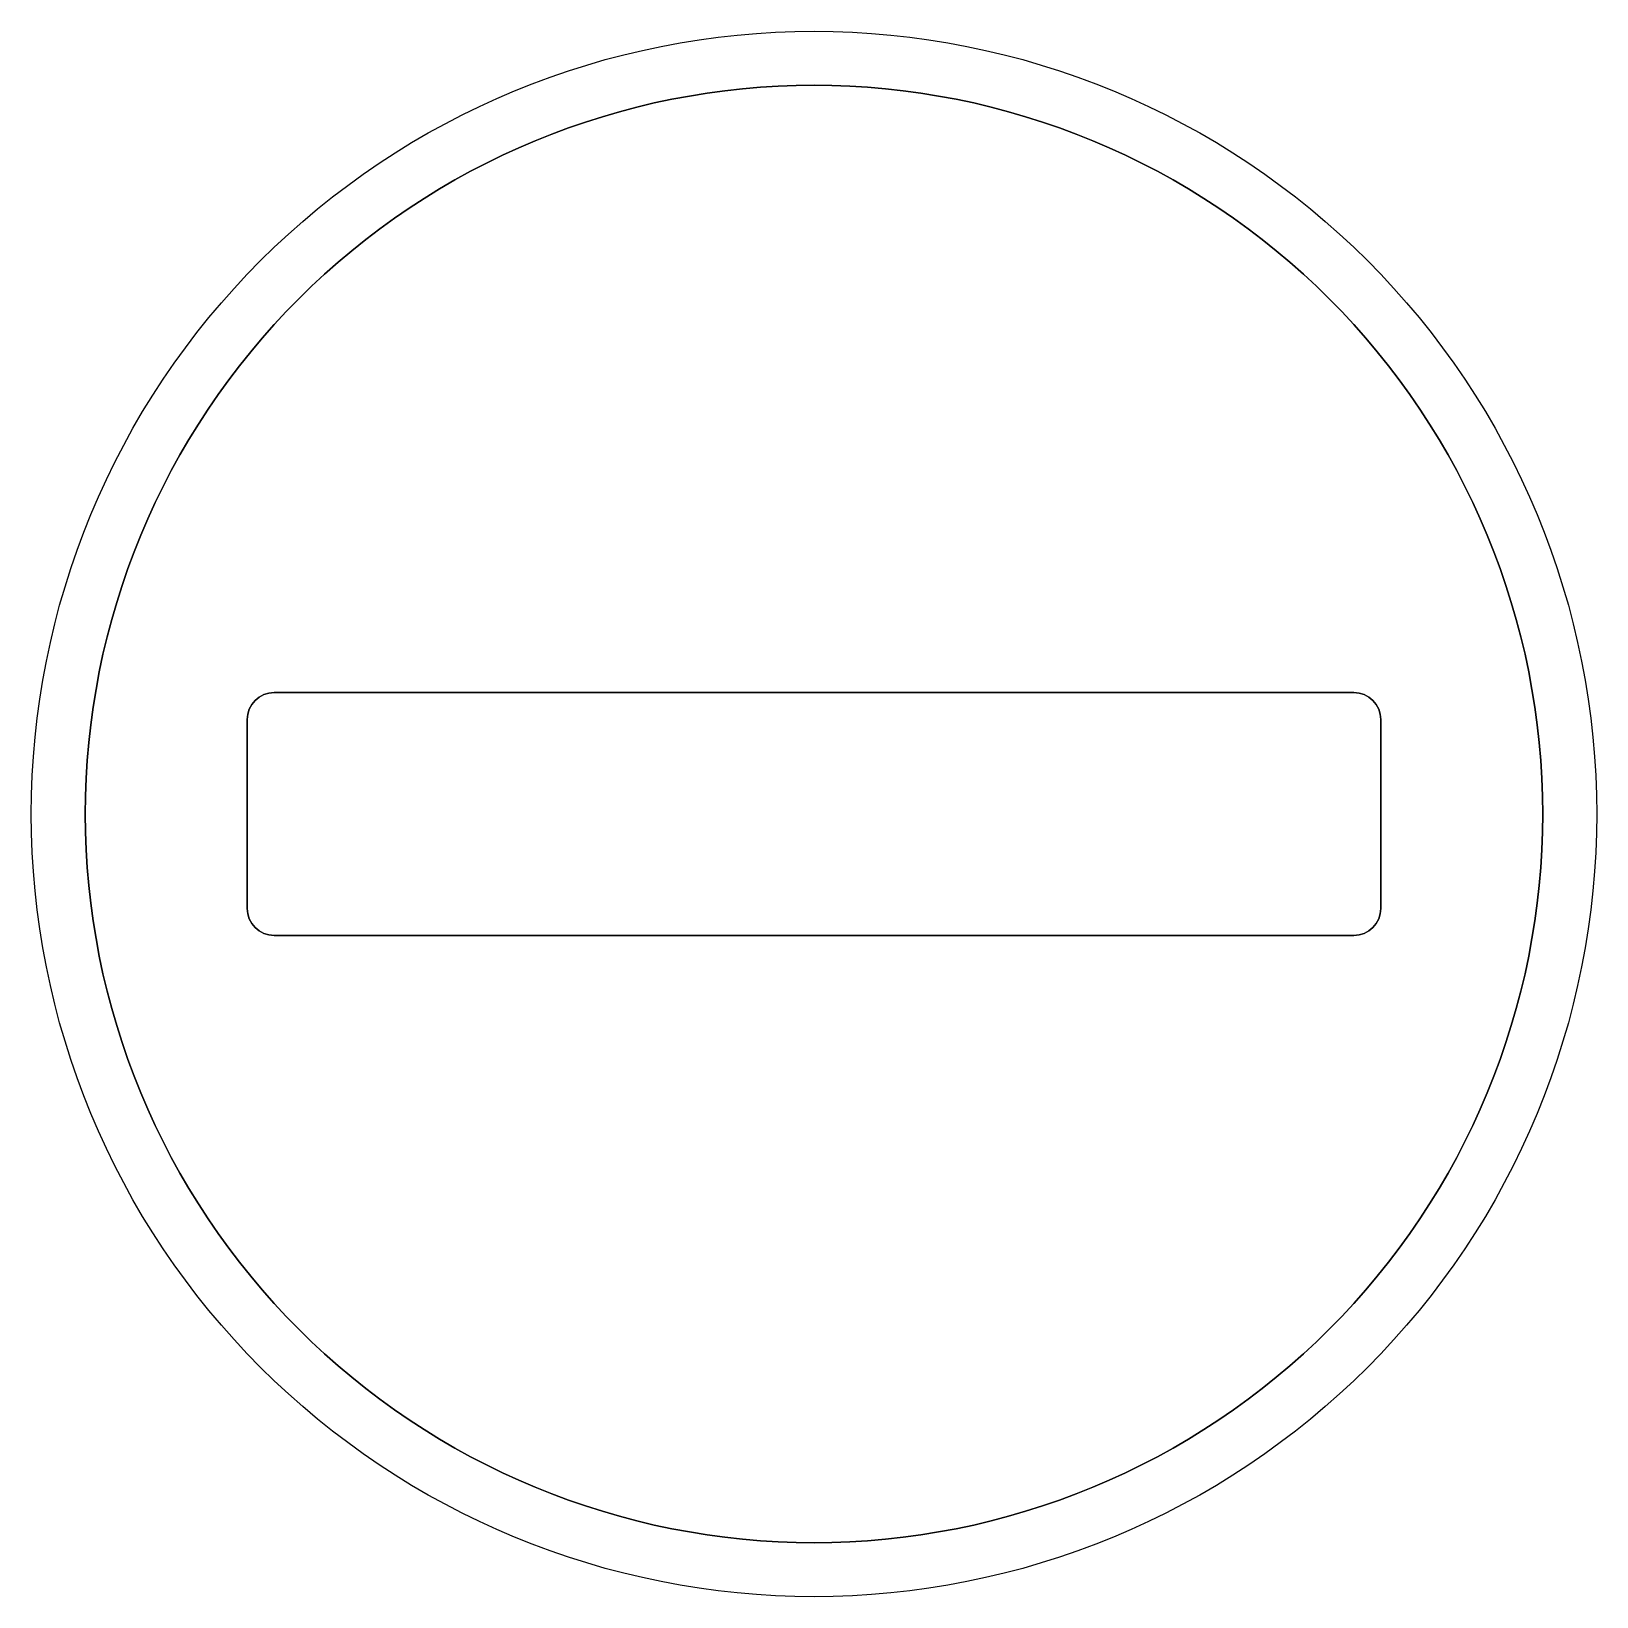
# Model space of a CAD drawing. Header units: metres. Extents: x 10 to 590, y 10 to 590.
import ezdxf

# ---------------------------------------------------------------- set-up
doc = ezdxf.new("R2010")
doc.units = ezdxf.units.M
doc.layers.add('FILL_FIREBRICK_C1121F', color=7, linetype='Continuous', true_color=0xc1121f)
doc.layers.add('FILL_WHITE_FFFFFF', color=7, linetype='Continuous', true_color=0xffffff)

msp = doc.modelspace()

# ---------------------------------------------------------------- linework, layer by layer
at = {"layer": 'FILL_FIREBRICK_C1121F'}
for points in [[(569.67, 286.75), (569.27, 280.14), (568.7, 273.54), (567.97, 266.95), (567.08, 260.38), (566.02, 253.84), (564.81, 247.33), (563.44, 240.84), (561.91, 234.4), (560.22, 227.99), (558.37, 221.62), (556.37, 215.31), (554.22, 209.04), (551.91, 202.83), (549.45, 196.68), (546.84, 190.58), (544.08, 184.56), (541.17, 178.6), (538.12, 172.72), (534.92, 166.92), (531.59, 161.19), (528.11, 155.55), (524.5, 150), (520.75, 144.53), (516.87, 139.16), (512.85, 133.89), (508.71, 128.71), (504.45, 123.64), (500.06, 118.68), (495.55, 113.82), (490.92, 109.08), (486.18, 104.45), (481.32, 99.94), (476.36, 95.55), (471.29, 91.29), (466.11, 87.15), (460.84, 83.13), (455.47, 79.25), (450, 75.5), (444.45, 71.89), (438.81, 68.41), (433.08, 65.08), (427.28, 61.88), (421.4, 58.83), (415.44, 55.92), (409.42, 53.16), (403.32, 50.55), (397.17, 48.09), (390.96, 45.78), (384.69, 43.63), (378.38, 41.63), (372.01, 39.78), (365.6, 38.09), (359.16, 36.56), (352.67, 35.19), (346.16, 33.98), (339.62, 32.92), (333.05, 32.03), (326.46, 31.3), (319.86, 30.73), (313.25, 30.33), (306.63, 30.08), (300, 30), (293.37, 30.08), (286.75, 30.33), (280.14, 30.73), (273.54, 31.3), (266.95, 32.03), (260.38, 32.92), (253.84, 33.98), (247.33, 35.19), (240.84, 36.56), (234.4, 38.09), (227.99, 39.78), (221.62, 41.63), (215.31, 43.63), (209.04, 45.78), (202.83, 48.09), (196.68, 50.55), (190.58, 53.16), (184.56, 55.92), (178.6, 58.83), (172.72, 61.88), (166.92, 65.08), (161.19, 68.41), (155.55, 71.89), (150, 75.5), (144.53, 79.25), (139.16, 83.13), (133.89, 87.15), (128.71, 91.29), (123.64, 95.55), (118.68, 99.94), (113.82, 104.45), (109.08, 109.08), (104.45, 113.82), (99.94, 118.68), (95.55, 123.64), (91.29, 128.71), (87.15, 133.89), (83.13, 139.16), (79.25, 144.53), (75.5, 150), (71.89, 155.55), (68.41, 161.19), (65.08, 166.92), (61.88, 172.72), (58.83, 178.6), (55.92, 184.56), (53.16, 190.58), (50.55, 196.68), (48.09, 202.83), (45.78, 209.04), (43.63, 215.31), (41.63, 221.62), (39.78, 227.99), (38.09, 234.4), (36.56, 240.84), (35.19, 247.33), (33.98, 253.84), (32.92, 260.38), (32.03, 266.95), (31.3, 273.54), (30.73, 280.14), (30.33, 286.75), (30.08, 293.37), (30, 300), (30.08, 306.63), (30.33, 313.25), (30.73, 319.86), (31.3, 326.46), (32.03, 333.05), (32.92, 339.62), (33.98, 346.16), (35.19, 352.67), (36.56, 359.16), (38.09, 365.6), (39.78, 372.01), (41.63, 378.38), (43.63, 384.69), (45.78, 390.96), (48.09, 397.17), (50.55, 403.32), (53.16, 409.42), (55.92, 415.44), (58.83, 421.4), (61.88, 427.28), (65.08, 433.08), (68.41, 438.81), (71.89, 444.45), (75.5, 450), (79.25, 455.47), (83.13, 460.84), (87.15, 466.11), (91.29, 471.29), (95.55, 476.36), (99.94, 481.32), (104.45, 486.18), (109.08, 490.92), (113.82, 495.55), (118.68, 500.06), (123.64, 504.45), (128.71, 508.71), (133.89, 512.85), (139.16, 516.87), (144.53, 520.75), (150, 524.5), (155.55, 528.11), (161.19, 531.59), (166.92, 534.92), (172.72, 538.12), (178.6, 541.17), (184.56, 544.08), (190.58, 546.84), (196.68, 549.45), (202.83, 551.91), (209.04, 554.22), (215.31, 556.37), (221.62, 558.37), (227.99, 560.22), (234.4, 561.91), (240.84, 563.44), (247.33, 564.81), (253.84, 566.02), (260.38, 567.08), (266.95, 567.97), (273.54, 568.7), (280.14, 569.27), (286.75, 569.67), (293.37, 569.92), (300, 570), (306.63, 569.92), (313.25, 569.67), (319.86, 569.27), (326.46, 568.7), (333.05, 567.97), (339.62, 567.08), (346.16, 566.02), (352.67, 564.81), (359.16, 563.44), (365.6, 561.91), (372.01, 560.22), (378.38, 558.37), (384.69, 556.37), (390.96, 554.22), (397.17, 551.91), (403.32, 549.45), (409.42, 546.84), (415.44, 544.08), (421.4, 541.17), (427.28, 538.12), (433.08, 534.92), (438.81, 531.59), (444.45, 528.11), (450, 524.5), (455.47, 520.75), (460.84, 516.87), (466.11, 512.85), (471.29, 508.71), (476.36, 504.45), (481.32, 500.06), (486.18, 495.55), (490.92, 490.92), (495.55, 486.18), (500.06, 481.32), (504.45, 476.36), (508.71, 471.29), (512.85, 466.11), (516.87, 460.84), (520.75, 455.47), (524.5, 450), (528.11, 444.45), (531.59, 438.81), (534.92, 433.08), (538.12, 427.28), (541.17, 421.4), (544.08, 415.44), (546.84, 409.42), (549.45, 403.32), (551.91, 397.17), (554.22, 390.96), (556.37, 384.69), (558.37, 378.38), (560.22, 372.01), (561.91, 365.6), (563.44, 359.16), (564.81, 352.67), (566.02, 346.16), (567.08, 339.62), (567.97, 333.05), (568.7, 326.46), (569.27, 319.86), (569.67, 313.25), (569.92, 306.63), (570, 300), (569.92, 293.37)], [(100, 345), (98.05, 344.81), (96.17, 344.24), (94.44, 343.31), (92.93, 342.07), (91.69, 340.56), (90.76, 338.83), (90.19, 336.95), (90, 335), (90, 265), (90.19, 263.05), (90.76, 261.17), (91.69, 259.44), (92.93, 257.93), (94.44, 256.69), (96.17, 255.76), (98.05, 255.19), (100, 255), (500, 255), (501.95, 255.19), (503.83, 255.76), (505.56, 256.69), (507.07, 257.93), (508.31, 259.44), (509.24, 261.17), (509.81, 263.05), (510, 265), (510, 335), (509.81, 336.95), (509.24, 338.83), (508.31, 340.56), (507.07, 342.07), (505.56, 343.31), (503.83, 344.24), (501.95, 344.81), (500, 345)]]:
    msp.add_lwpolyline(points, close=True, dxfattribs=at)
at = {"layer": 'FILL_WHITE_FFFFFF'}
for points in [[(588.6, 271.58), (587.82, 264.5), (586.86, 257.45), (585.73, 250.42), (584.43, 243.42), (582.95, 236.46), (581.31, 229.54), (579.5, 222.65), (577.51, 215.82), (575.36, 209.03), (573.05, 202.3), (570.57, 195.63), (567.93, 189.02), (565.12, 182.48), (562.16, 176.01), (559.04, 169.61), (555.76, 163.29), (552.33, 157.06), (548.74, 150.91), (545.01, 144.85), (541.13, 138.88), (537.1, 133.02), (532.93, 127.25), (528.62, 121.58), (524.17, 116.03), (519.59, 110.58), (514.88, 105.25), (510.03, 100.03), (505.06, 94.94), (499.97, 89.97), (494.75, 85.12), (489.42, 80.41), (483.97, 75.83), (478.42, 71.38), (472.75, 67.07), (466.98, 62.9), (461.12, 58.87), (455.15, 54.99), (449.09, 51.26), (442.94, 47.67), (436.71, 44.24), (430.39, 40.96), (423.99, 37.84), (417.52, 34.88), (410.98, 32.07), (404.37, 29.43), (397.7, 26.95), (390.97, 24.64), (384.18, 22.49), (377.35, 20.5), (370.46, 18.69), (363.54, 17.05), (356.58, 15.57), (349.58, 14.27), (342.55, 13.14), (335.5, 12.18), (328.42, 11.4), (321.33, 10.79), (314.23, 10.35), (307.12, 10.09), (300, 10), (292.88, 10.09), (285.77, 10.35), (278.67, 10.79), (271.58, 11.4), (264.5, 12.18), (257.45, 13.14), (250.42, 14.27), (243.42, 15.57), (236.46, 17.05), (229.54, 18.69), (222.65, 20.5), (215.82, 22.49), (209.03, 24.64), (202.3, 26.95), (195.63, 29.43), (189.02, 32.07), (182.48, 34.88), (176.01, 37.84), (169.61, 40.96), (163.29, 44.24), (157.06, 47.67), (150.91, 51.26), (144.85, 54.99), (138.88, 58.87), (133.02, 62.9), (127.25, 67.07), (121.58, 71.38), (116.03, 75.83), (110.58, 80.41), (105.25, 85.12), (100.03, 89.97), (94.94, 94.94), (89.97, 100.03), (85.12, 105.25), (80.41, 110.58), (75.83, 116.03), (71.38, 121.58), (67.07, 127.25), (62.9, 133.02), (58.87, 138.88), (54.99, 144.85), (51.26, 150.91), (47.67, 157.06), (44.24, 163.29), (40.96, 169.61), (37.84, 176.01), (34.88, 182.48), (32.07, 189.02), (29.43, 195.63), (26.95, 202.3), (24.64, 209.03), (22.49, 215.82), (20.5, 222.65), (18.69, 229.54), (17.05, 236.46), (15.57, 243.42), (14.27, 250.42), (13.14, 257.45), (12.18, 264.5), (11.4, 271.58), (10.79, 278.67), (10.35, 285.77), (10.09, 292.88), (10, 300), (10.09, 307.12), (10.35, 314.23), (10.79, 321.33), (11.4, 328.42), (12.18, 335.5), (13.14, 342.55), (14.27, 349.58), (15.57, 356.58), (17.05, 363.54), (18.69, 370.46), (20.5, 377.35), (22.49, 384.18), (24.64, 390.97), (26.95, 397.7), (29.43, 404.37), (32.07, 410.98), (34.88, 417.52), (37.84, 423.99), (40.96, 430.39), (44.24, 436.71), (47.67, 442.94), (51.26, 449.09), (54.99, 455.15), (58.87, 461.12), (62.9, 466.98), (67.07, 472.75), (71.38, 478.42), (75.83, 483.97), (80.41, 489.42), (85.12, 494.75), (89.97, 499.97), (94.94, 505.06), (100.03, 510.03), (105.25, 514.88), (110.58, 519.59), (116.03, 524.17), (121.58, 528.62), (127.25, 532.93), (133.02, 537.1), (138.88, 541.13), (144.85, 545.01), (150.91, 548.74), (157.06, 552.33), (163.29, 555.76), (169.61, 559.04), (176.01, 562.16), (182.48, 565.12), (189.02, 567.93), (195.63, 570.57), (202.3, 573.05), (209.03, 575.36), (215.82, 577.51), (222.65, 579.5), (229.54, 581.31), (236.46, 582.95), (243.42, 584.43), (250.42, 585.73), (257.45, 586.86), (264.5, 587.82), (271.58, 588.6), (278.67, 589.21), (285.77, 589.65), (292.88, 589.91), (300, 590), (307.12, 589.91), (314.23, 589.65), (321.33, 589.21), (328.42, 588.6), (335.5, 587.82), (342.55, 586.86), (349.58, 585.73), (356.58, 584.43), (363.54, 582.95), (370.46, 581.31), (377.35, 579.5), (384.18, 577.51), (390.97, 575.36), (397.7, 573.05), (404.37, 570.57), (410.98, 567.93), (417.52, 565.12), (423.99, 562.16), (430.39, 559.04), (436.71, 555.76), (442.94, 552.33), (449.09, 548.74), (455.15, 545.01), (461.12, 541.13), (466.98, 537.1), (472.75, 532.93), (478.42, 528.62), (483.97, 524.17), (489.42, 519.59), (494.75, 514.88), (499.97, 510.03), (505.06, 505.06), (510.03, 499.97), (514.88, 494.75), (519.59, 489.42), (524.17, 483.97), (528.62, 478.42), (532.93, 472.75), (537.1, 466.98), (541.13, 461.12), (545.01, 455.15), (548.74, 449.09), (552.33, 442.94), (555.76, 436.71), (559.04, 430.39), (562.16, 423.99), (565.12, 417.52), (567.93, 410.98), (570.57, 404.37), (573.05, 397.7), (575.36, 390.97), (577.51, 384.18), (579.5, 377.35), (581.31, 370.46), (582.95, 363.54), (584.43, 356.58), (585.73, 349.58), (586.86, 342.55), (587.82, 335.5), (588.6, 328.42), (589.21, 321.33), (589.65, 314.23), (589.91, 307.12), (590, 300), (589.91, 292.88), (589.65, 285.77), (589.21, 278.67)], [(569.67, 313.25), (569.27, 319.86), (568.7, 326.46), (567.97, 333.05), (567.08, 339.62), (566.02, 346.16), (564.81, 352.67), (563.44, 359.16), (561.91, 365.6), (560.22, 372.01), (558.37, 378.38), (556.37, 384.69), (554.22, 390.96), (551.91, 397.17), (549.45, 403.32), (546.84, 409.42), (544.08, 415.44), (541.17, 421.4), (538.12, 427.28), (534.92, 433.08), (531.59, 438.81), (528.11, 444.45), (524.5, 450), (520.75, 455.47), (516.87, 460.84), (512.85, 466.11), (508.71, 471.29), (504.45, 476.36), (500.06, 481.32), (495.55, 486.18), (490.92, 490.92), (486.18, 495.55), (481.32, 500.06), (476.36, 504.45), (471.29, 508.71), (466.11, 512.85), (460.84, 516.87), (455.47, 520.75), (450, 524.5), (444.45, 528.11), (438.81, 531.59), (433.08, 534.92), (427.28, 538.12), (421.4, 541.17), (415.44, 544.08), (409.42, 546.84), (403.32, 549.45), (397.17, 551.91), (390.96, 554.22), (384.69, 556.37), (378.38, 558.37), (372.01, 560.22), (365.6, 561.91), (359.16, 563.44), (352.67, 564.81), (346.16, 566.02), (339.62, 567.08), (333.05, 567.97), (326.46, 568.7), (319.86, 569.27), (313.25, 569.67), (306.63, 569.92), (300, 570), (293.37, 569.92), (286.75, 569.67), (280.14, 569.27), (273.54, 568.7), (266.95, 567.97), (260.38, 567.08), (253.84, 566.02), (247.33, 564.81), (240.84, 563.44), (234.4, 561.91), (227.99, 560.22), (221.62, 558.37), (215.31, 556.37), (209.04, 554.22), (202.83, 551.91), (196.68, 549.45), (190.58, 546.84), (184.56, 544.08), (178.6, 541.17), (172.72, 538.12), (166.92, 534.92), (161.19, 531.59), (155.55, 528.11), (150, 524.5), (144.53, 520.75), (139.16, 516.87), (133.89, 512.85), (128.71, 508.71), (123.64, 504.45), (118.68, 500.06), (113.82, 495.55), (109.08, 490.92), (104.45, 486.18), (99.94, 481.32), (95.55, 476.36), (91.29, 471.29), (87.15, 466.11), (83.13, 460.84), (79.25, 455.47), (75.5, 450), (71.89, 444.45), (68.41, 438.81), (65.08, 433.08), (61.88, 427.28), (58.83, 421.4), (55.92, 415.44), (53.16, 409.42), (50.55, 403.32), (48.09, 397.17), (45.78, 390.96), (43.63, 384.69), (41.63, 378.38), (39.78, 372.01), (38.09, 365.6), (36.56, 359.16), (35.19, 352.67), (33.98, 346.16), (32.92, 339.62), (32.03, 333.05), (31.3, 326.46), (30.73, 319.86), (30.33, 313.25), (30.08, 306.63), (30, 300), (30.08, 293.37), (30.33, 286.75), (30.73, 280.14), (31.3, 273.54), (32.03, 266.95), (32.92, 260.38), (33.98, 253.84), (35.19, 247.33), (36.56, 240.84), (38.09, 234.4), (39.78, 227.99), (41.63, 221.62), (43.63, 215.31), (45.78, 209.04), (48.09, 202.83), (50.55, 196.68), (53.16, 190.58), (55.92, 184.56), (58.83, 178.6), (61.88, 172.72), (65.08, 166.92), (68.41, 161.19), (71.89, 155.55), (75.5, 150), (79.25, 144.53), (83.13, 139.16), (87.15, 133.89), (91.29, 128.71), (95.55, 123.64), (99.94, 118.68), (104.45, 113.82), (109.08, 109.08), (113.82, 104.45), (118.68, 99.94), (123.64, 95.55), (128.71, 91.29), (133.89, 87.15), (139.16, 83.13), (144.53, 79.25), (150, 75.5), (155.55, 71.89), (161.19, 68.41), (166.92, 65.08), (172.72, 61.88), (178.6, 58.83), (184.56, 55.92), (190.58, 53.16), (196.68, 50.55), (202.83, 48.09), (209.04, 45.78), (215.31, 43.63), (221.62, 41.63), (227.99, 39.78), (234.4, 38.09), (240.84, 36.56), (247.33, 35.19), (253.84, 33.98), (260.38, 32.92), (266.95, 32.03), (273.54, 31.3), (280.14, 30.73), (286.75, 30.33), (293.37, 30.08), (300, 30), (306.63, 30.08), (313.25, 30.33), (319.86, 30.73), (326.46, 31.3), (333.05, 32.03), (339.62, 32.92), (346.16, 33.98), (352.67, 35.19), (359.16, 36.56), (365.6, 38.09), (372.01, 39.78), (378.38, 41.63), (384.69, 43.63), (390.96, 45.78), (397.17, 48.09), (403.32, 50.55), (409.42, 53.16), (415.44, 55.92), (421.4, 58.83), (427.28, 61.88), (433.08, 65.08), (438.81, 68.41), (444.45, 71.89), (450, 75.5), (455.47, 79.25), (460.84, 83.13), (466.11, 87.15), (471.29, 91.29), (476.36, 95.55), (481.32, 99.94), (486.18, 104.45), (490.92, 109.08), (495.55, 113.82), (500.06, 118.68), (504.45, 123.64), (508.71, 128.71), (512.85, 133.89), (516.87, 139.16), (520.75, 144.53), (524.5, 150), (528.11, 155.55), (531.59, 161.19), (534.92, 166.92), (538.12, 172.72), (541.17, 178.6), (544.08, 184.56), (546.84, 190.58), (549.45, 196.68), (551.91, 202.83), (554.22, 209.04), (556.37, 215.31), (558.37, 221.62), (560.22, 227.99), (561.91, 234.4), (563.44, 240.84), (564.81, 247.33), (566.02, 253.84), (567.08, 260.38), (567.97, 266.95), (568.7, 273.54), (569.27, 280.14), (569.67, 286.75), (569.92, 293.37), (570, 300), (569.92, 306.63)], [(501.95, 344.81), (503.83, 344.24), (505.56, 343.31), (507.07, 342.07), (508.31, 340.56), (509.24, 338.83), (509.81, 336.95), (510, 335), (510, 265), (509.81, 263.05), (509.24, 261.17), (508.31, 259.44), (507.07, 257.93), (505.56, 256.69), (503.83, 255.76), (501.95, 255.19), (500, 255), (100, 255), (98.05, 255.19), (96.17, 255.76), (94.44, 256.69), (92.93, 257.93), (91.69, 259.44), (90.76, 261.17), (90.19, 263.05), (90, 265), (90, 335), (90.19, 336.95), (90.76, 338.83), (91.69, 340.56), (92.93, 342.07), (94.44, 343.31), (96.17, 344.24), (98.05, 344.81), (100, 345), (500, 345)]]:
    msp.add_lwpolyline(points, close=True, dxfattribs=at)

doc.saveas('drawing.dxf')
